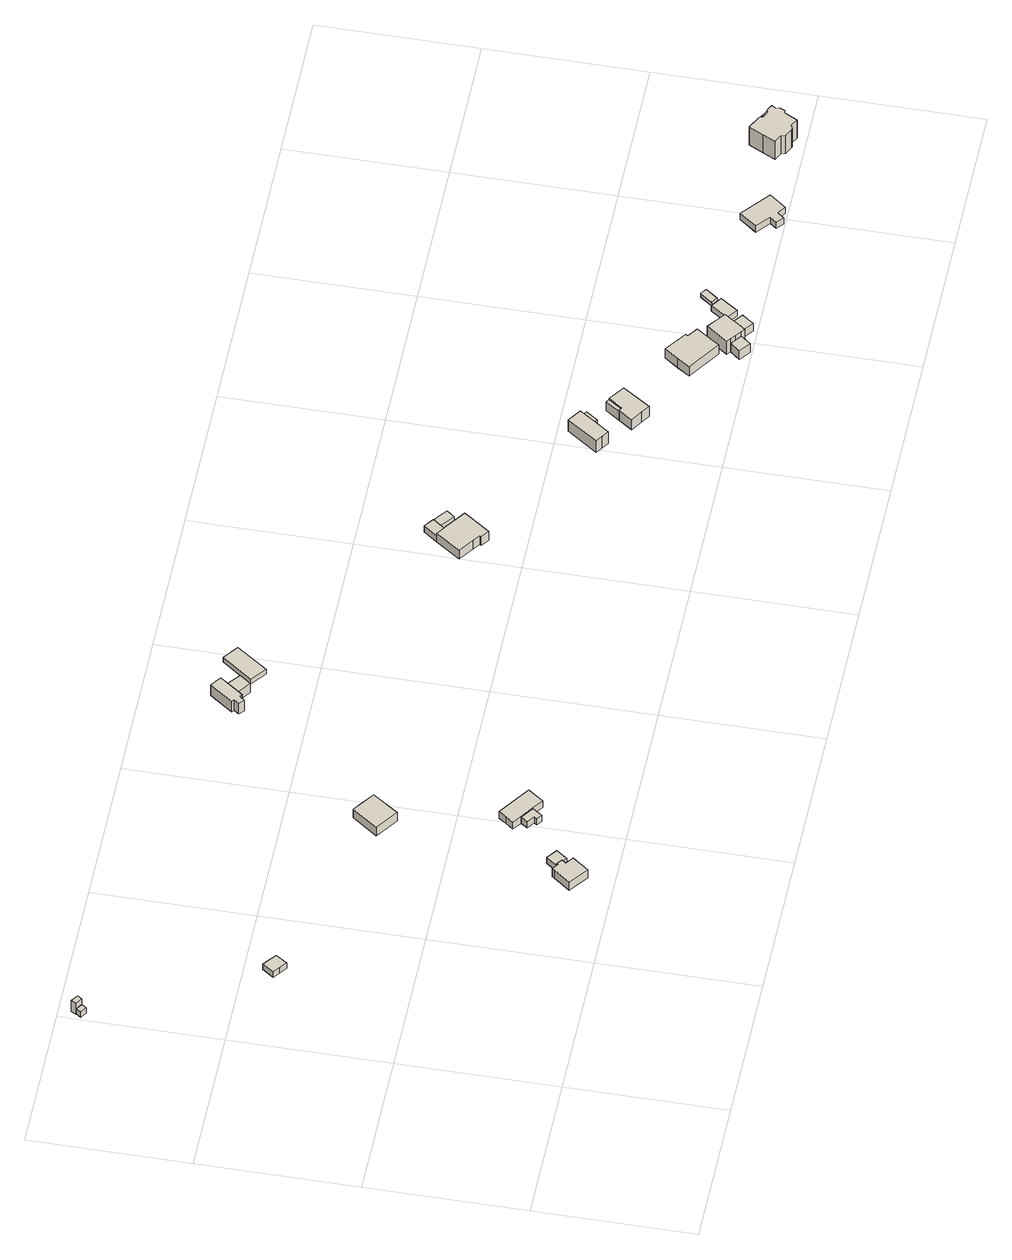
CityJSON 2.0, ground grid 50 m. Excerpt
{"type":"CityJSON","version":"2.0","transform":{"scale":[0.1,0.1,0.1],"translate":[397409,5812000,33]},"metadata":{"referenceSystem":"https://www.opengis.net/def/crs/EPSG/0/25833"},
"CityObjects":{
"building1":{"type":"Building","attributes":{"Gemeindeschluessel":"11000009","BezugspunktDach":"2200","function":"31001_2000","measuredHeight":2.21,"storeysAboveGround":1},"address":[{"country":"Germany","locality":"Berlin","thoroughfareNumber":"150 (18)","thoroughfareName":"Königsheideweg"}],"geometry":[{"type":"Solid","lod":"1","boundaries":[[[[0,1,2,3]],[[4,5,6,7]],[[4,7,3,2]],[[5,4,2,1]],[[6,5,1,0]],[[7,6,0,3]]]]}]},
"building2":{"type":"Building","attributes":{"Gemeindeschluessel":"11000009","BezugspunktDach":"2200","function":"51009_1610","measuredHeight":4.64,"storeysAboveGround":0},"address":[{"country":"Germany","locality":"Berlin"}],"geometry":[{"type":"Solid","lod":"1","boundaries":[[[[8,9,10,11]],[[12,13,14,15]],[[12,15,11,10]],[[13,12,10,9]],[[14,13,9,8]],[[15,14,8,11]]]]}]},
"building3":{"type":"Building","attributes":{"Gemeindeschluessel":"11000009","BezugspunktDach":"2200","function":"31001_1010","measuredHeight":3.25,"storeysAboveGround":1},"address":[{"country":"Germany","locality":"Berlin","thoroughfareNumber":"150 (10)","thoroughfareName":"Königsheideweg"}],"geometry":[{"type":"Solid","lod":"1","boundaries":[[[[16,17,18,19,20,21]],[[22,23,24,25,26,27]],[[22,27,21,20]],[[23,22,20,19]],[[24,23,19,18]],[[25,24,18,17]],[[26,25,17,16]],[[27,26,16,21]]]]}]},
"building4":{"type":"Building","attributes":{"Gemeindeschluessel":"11000009","function":"31001_1010"},"address":[{"country":"Germany","locality":"Berlin","thoroughfareNumber":"162 (20)","thoroughfareName":"Königsheideweg"}],"children":["building4-1","building4-2"]},
"building4-1":{"type":"BuildingPart","attributes":{"BezugspunktDach":"2200","measuredHeight":4.13,"storeysAboveGround":1},"parents":["building4"],"geometry":[{"type":"MultiSurface","lod":"1","boundaries":[[[28,29,30,31,32,33,34,35,36]],[[37,38,39,40,41,42,43,44,45]],[[37,45,36,35]],[[38,37,35,34]],[[39,38,34,33]],[[40,39,33,32]],[[41,46,47,32,31]],[[42,41,31,30]],[[43,42,30,29]],[[44,43,29,28]],[[45,44,28,36]],[[47,46,41,40]]]}]},
"building4-2":{"type":"BuildingPart","attributes":{"BezugspunktDach":"2200","measuredHeight":2.47,"storeysAboveGround":1},"parents":["building4"],"geometry":[{"type":"Solid","lod":"1","boundaries":[[[[46,48,49,50,47]],[[51,52,53,41,40]],[[51,40,47,50]],[[52,51,50,49]],[[53,52,49,48]],[[41,53,48,46]],[[40,41,46,47]]]]}]},
"building5":{"type":"Building","attributes":{"Gemeindeschluessel":"11000009","function":"31001_1010"},"address":[{"country":"Germany","locality":"Berlin","thoroughfareNumber":"162 (19)","thoroughfareName":"Königsheideweg"}],"children":["building5-1","building5-2"]},
"building5-1":{"type":"BuildingPart","attributes":{"BezugspunktDach":"2200","measuredHeight":3.16,"storeysAboveGround":1},"parents":["building5"],"geometry":[{"type":"MultiSurface","lod":"1","boundaries":[[[54,55,56,57,58,59,60,61,62]],[[63,64,65,66,67,68,69,70,71]],[[63,71,62,61]],[[64,63,61,60]],[[65,64,60,59]],[[66,65,59,58]],[[67,66,58,57]],[[68,67,57,56]],[[72,73,56,55]],[[70,69,55,54]],[[71,70,54,62]],[[69,68,73,72]]]}]},
"building5-2":{"type":"BuildingPart","attributes":{"BezugspunktDach":"2200","measuredHeight":2.59,"storeysAboveGround":1},"parents":["building5"],"geometry":[{"type":"Solid","lod":"1","boundaries":[[[[74,75,76,73,72,77,78]],[[70,69,68,79,80,81,82]],[[70,82,78,77]],[[69,70,77,72]],[[79,68,73,76]],[[80,79,76,75]],[[81,80,75,74]],[[82,81,74,78]],[[68,69,72,73]]]]}]},
"building6":{"type":"Building","attributes":{"Gemeindeschluessel":"11000009","BezugspunktDach":"2200","function":"31001_1010","measuredHeight":4.26,"storeysAboveGround":1},"address":[{"country":"Germany","locality":"Berlin","thoroughfareNumber":"162 (16)","thoroughfareName":"Königsheideweg"}],"geometry":[{"type":"Solid","lod":"1","boundaries":[[[[83,84,85,86,87]],[[88,89,90,91,92]],[[88,92,87,86]],[[89,88,86,85]],[[90,89,85,84]],[[91,90,84,83]],[[92,91,83,87]]]]}]},
"building7":{"type":"Building","attributes":{"Gemeindeschluessel":"11000009","BezugspunktDach":"2200","function":"31001_1010","measuredHeight":4.51,"storeysAboveGround":1},"address":[{"country":"Germany","locality":"Berlin","thoroughfareNumber":"162 (1)","thoroughfareName":"Königsheideweg"}],"geometry":[{"type":"Solid","lod":"1","boundaries":[[[[93,94,95,96,97,98,99,100,101,102]],[[103,104,105,106,107,108,109,110,111,112]],[[103,112,102,101]],[[104,103,101,100]],[[105,104,100,99]],[[106,105,99,98]],[[107,106,98,97]],[[108,107,97,96]],[[109,108,96,95]],[[110,109,95,94]],[[111,110,94,93]],[[112,111,93,102]]]]}]},
"building8":{"type":"Building","attributes":{"Gemeindeschluessel":"11000009","BezugspunktDach":"2200","function":"31001_1010","measuredHeight":4.44,"storeysAboveGround":1},"address":[{"country":"Germany","locality":"Berlin","thoroughfareNumber":"162 (2)","thoroughfareName":"Königsheideweg"}],"geometry":[{"type":"Solid","lod":"1","boundaries":[[[[113,114,115,116,117,118,119,120]],[[121,122,123,124,125,126,127,128]],[[121,128,120,119]],[[122,121,119,118]],[[123,122,118,117]],[[124,123,117,116]],[[125,124,116,115]],[[126,125,115,114]],[[127,126,114,113]],[[128,127,113,120]]]]}]},
"building9":{"type":"Building","attributes":{"Gemeindeschluessel":"11000009","BezugspunktDach":"2200","function":"31001_1010","measuredHeight":1.96,"storeysAboveGround":1},"address":[{"country":"Germany","locality":"Berlin","thoroughfareNumber":"162 (3)","thoroughfareName":"Königsheideweg"}],"geometry":[{"type":"Solid","lod":"1","boundaries":[[[[129,130,131,132]],[[133,134,135,136]],[[133,136,132,131]],[[134,133,131,130]],[[135,134,130,129]],[[136,135,129,132]]]]}]},
"building10":{"type":"Building","attributes":{"Gemeindeschluessel":"11000009","function":"31001_1010"},"address":[{"country":"Germany","locality":"Berlin","thoroughfareNumber":"162 (4)","thoroughfareName":"Königsheideweg"}],"children":["building10-1","building10-2"]},
"building10-1":{"type":"BuildingPart","attributes":{"BezugspunktDach":"2200","measuredHeight":4.64,"storeysAboveGround":1},"parents":["building10"],"geometry":[{"type":"MultiSurface","lod":"1","boundaries":[[[137,138,139,140,141,142,143,144,145,146]],[[147,148,149,150,151,152,153,154,155,156]],[[147,156,146,145]],[[157,158,147,145,144]],[[149,148,144,143]],[[150,149,143,142]],[[151,150,142,141]],[[152,151,141,140]],[[153,152,140,139]],[[154,153,139,138]],[[155,154,138,137]],[[156,155,137,146]],[[148,147,158,157]]]}]},
"building10-2":{"type":"BuildingPart","attributes":{"BezugspunktDach":"2200","measuredHeight":2.61,"storeysAboveGround":1},"parents":["building10"],"geometry":[{"type":"Solid","lod":"1","boundaries":[[[[157,159,160,161,162,158]],[[163,164,165,149,148,147]],[[163,147,158,162]],[[164,163,162,161]],[[165,164,161,160]],[[149,165,160,159]],[[148,149,159,157]],[[147,148,157,158]]]]}]},
"building11":{"type":"Building","attributes":{"Gemeindeschluessel":"11000009","BezugspunktDach":"2200","function":"31001_2723","measuredHeight":2.26,"storeysAboveGround":1},"address":[{"country":"Germany","locality":"Berlin","thoroughfareNumber":"162 (5)","thoroughfareName":"Königsheideweg"}],"geometry":[{"type":"Solid","lod":"1","boundaries":[[[[166,167,168,169,170]],[[171,172,173,174,175]],[[171,175,170,169]],[[172,171,169,168]],[[173,172,168,167]],[[174,173,167,166]],[[175,174,166,170]]]]}]},
"building12":{"type":"Building","attributes":{"Gemeindeschluessel":"11000009","function":"31001_1010"},"address":[{"country":"Germany","locality":"Berlin","thoroughfareNumber":"162 (7)","thoroughfareName":"Königsheideweg"}],"children":["building12-1","building12-2"]},
"building12-1":{"type":"BuildingPart","attributes":{"BezugspunktDach":"2200","measuredHeight":5.15,"storeysAboveGround":2},"parents":["building12"],"geometry":[{"type":"MultiSurface","lod":"1","boundaries":[[[176,177,178,179,180,181,182]],[[183,184,185,186,187,188,189]],[[183,189,182,181]],[[184,183,181,180]],[[185,184,180,179]],[[190,191,192,185,186,185,179,178]],[[187,186,178,177]],[[188,187,177,176]],[[189,188,176,182]],[[186,185,192,191,190]]]}]},
"building12-2":{"type":"BuildingPart","attributes":{"BezugspunktDach":"2200","measuredHeight":2.72,"storeysAboveGround":2},"parents":["building12"],"geometry":[{"type":"Solid","lod":"1","boundaries":[[[[193,194,192,191]],[[185,195,196,186]],[[195,185,192,194]],[[196,195,194,193]],[[186,196,193,191]],[[185,186,191,192]]]]}]},
"building13":{"type":"Building","attributes":{"Gemeindeschluessel":"11000009","BezugspunktDach":"2200","function":"31001_1010","measuredHeight":5.82,"storeysAboveGround":1},"address":[{"country":"Germany","locality":"Berlin","thoroughfareNumber":"162 (8)","thoroughfareName":"Königsheideweg"}],"geometry":[{"type":"Solid","lod":"1","boundaries":[[[[197,198,199,200,201,202,203,204]],[[205,206,207,208,209,210,211,212]],[[205,212,204,203]],[[206,205,203,202]],[[207,206,202,201]],[[208,207,201,200]],[[209,208,200,199]],[[210,209,199,198]],[[211,210,198,197]],[[212,211,197,204]]]]}]},
"building14":{"type":"Building","attributes":{"Gemeindeschluessel":"11000009","BezugspunktDach":"2200","function":"51009_1610","measuredHeight":3.75,"storeysAboveGround":0},"address":[{"country":"Germany","locality":"Berlin"}],"geometry":[{"type":"Solid","lod":"1","boundaries":[[[[213,214,215,216]],[[217,207,206,205]],[[217,205,216,215]],[[207,217,215,214]],[[206,207,214,213]],[[205,206,213,216]]]]}]},
"building15":{"type":"Building","attributes":{"Gemeindeschluessel":"11000009","BezugspunktDach":"2200","function":"31001_1010","measuredHeight":5.09,"storeysAboveGround":1},"address":[{"country":"Germany","locality":"Berlin","thoroughfareNumber":"162 (10)","thoroughfareName":"Königsheideweg"}],"geometry":[{"type":"Solid","lod":"1","boundaries":[[[[218,219,220,221,222,223,224,225,226,227]],[[228,229,230,231,232,233,234,235,236,237]],[[228,237,227,226]],[[229,228,226,225]],[[230,229,225,224]],[[231,230,224,223]],[[232,231,223,222]],[[233,232,222,221]],[[234,233,221,220]],[[235,234,220,219]],[[236,235,219,218]],[[237,236,218,227]]]]}]},
"building16":{"type":"Building","attributes":{"Gemeindeschluessel":"11000009","function":"31001_1010"},"address":[{"country":"Germany","locality":"Berlin","thoroughfareNumber":"162 (12)","thoroughfareName":"Königsheideweg"}],"children":["building16-1","building16-2","building16-3"]},
"building16-1":{"type":"BuildingPart","attributes":{"BezugspunktDach":"2200","measuredHeight":7.45,"storeysAboveGround":2},"parents":["building16"],"geometry":[{"type":"MultiSurface","lod":"1","boundaries":[[[238,239,240,241,242,243,244,245,246,247,248]],[[249,250,251,252,253,254,255,256,257,258,259]],[[249,259,248,247]],[[250,249,247,246]],[[251,250,246,245]],[[252,251,245,244]],[[260,261,262,263,253,252,244,243]],[[254,253,243,242]],[[255,254,242,241]],[[264,265,255,241,240]],[[266,267,264,256,240,239]],[[258,257,239,238]],[[259,258,238,248]],[[263,262,261,260]],[[256,255,265,264]],[[257,256,264,267,266]]]}]},
"building16-2":{"type":"BuildingPart","attributes":{"BezugspunktDach":"2200","measuredHeight":3.82,"storeysAboveGround":2},"parents":["building16"],"geometry":[{"type":"MultiSurface","lod":"1","boundaries":[[[268,265,267,269]],[[257,255,270,271]],[[257,271,269,267]],[[270,255,265,268]],[[271,270,268,269]],[[255,256,264,265]],[[257,267,264,256]]]}]},
"building16-3":{"type":"BuildingPart","attributes":{"BezugspunktDach":"2200","measuredHeight":3.65,"storeysAboveGround":2},"parents":["building16"],"geometry":[{"type":"Solid","lod":"1","boundaries":[[[[272,273,274,261,260]],[[262,275,276,277,263]],[[275,262,261,274]],[[276,275,274,273]],[[277,276,273,272]],[[263,277,272,260]],[[262,263,260,261]]]]}]},
"building17":{"type":"Building","attributes":{"Gemeindeschluessel":"11000009","BezugspunktDach":"2200","function":"31001_2000","measuredHeight":2.3,"storeysAboveGround":1},"address":[{"country":"Germany","locality":"Berlin","thoroughfareNumber":"162 (14)","thoroughfareName":"Königsheideweg"}],"geometry":[{"type":"Solid","lod":"1","boundaries":[[[[278,279,280,281]],[[282,283,284,285]],[[282,285,281,280]],[[283,282,280,279]],[[284,283,279,278]],[[285,284,278,281]]]]}]},
"building18":{"type":"Building","attributes":{"Gemeindeschluessel":"11000009","BezugspunktDach":"2200","function":"31001_2000","measuredHeight":1.77,"storeysAboveGround":1},"address":[{"country":"Germany","locality":"Berlin","thoroughfareNumber":"162 (15)","thoroughfareName":"Königsheideweg"}],"geometry":[{"type":"Solid","lod":"1","boundaries":[[[[286,287,288,289,290]],[[291,292,293,294,295]],[[291,295,290,289]],[[292,291,289,288]],[[293,292,288,287]],[[294,293,287,286]],[[295,294,286,290]]]]}]},
"building19":{"type":"Building","attributes":{"Gemeindeschluessel":"11000009","BezugspunktDach":"2200","function":"31001_1010","measuredHeight":3.37,"storeysAboveGround":1},"address":[{"country":"Germany","locality":"Berlin","thoroughfareNumber":"162 (28)","thoroughfareName":"Königsheideweg"}],"geometry":[{"type":"Solid","lod":"1","boundaries":[[[[296,297,298,299,300,301,302,303]],[[304,305,306,307,308,309,310,311]],[[304,311,303,302]],[[305,304,302,301]],[[306,305,301,300]],[[307,306,300,299]],[[308,307,299,298]],[[309,308,298,297]],[[310,309,297,296]],[[311,310,296,303]]]]}]},
"building20":{"type":"Building","attributes":{"Gemeindeschluessel":"11000009","BezugspunktDach":"2200","function":"31001_1010","measuredHeight":9.2,"storeysAboveGround":2},"address":[{"country":"Germany","locality":"Berlin","thoroughfareNumber":"190","thoroughfareName":"Königsheideweg"}],"geometry":[{"type":"Solid","lod":"1","boundaries":[[[[312,313,314,315,316,317,318,319,320,321,322,323,324,325,326,327,328,329,330]],[[331,332,333,334,335,336,337,338,339,340,341,342,343,344,345,346,347,348,349]],[[331,349,330,329]],[[332,331,329,328]],[[333,332,328,327]],[[334,333,327,326]],[[335,334,326,325]],[[336,335,325,324]],[[337,336,324,323]],[[338,337,323,322]],[[339,338,322,321]],[[340,339,321,320]],[[341,340,320,319]],[[342,341,319,318]],[[343,342,318,317]],[[344,343,317,316]],[[345,344,316,315]],[[346,345,315,314]],[[347,346,314,313]],[[348,347,313,312]],[[349,348,312,330]]]]}]},
"building21":{"type":"Building","attributes":{"Gemeindeschluessel":"11000009","BezugspunktDach":"2200","function":"51009_1610","measuredHeight":7.03,"storeysAboveGround":0},"address":[{"country":"Germany","locality":"Berlin"}],"geometry":[{"type":"Solid","lod":"1","boundaries":[[[[350,351,352,353]],[[354,355,356,357]],[[354,357,353,352]],[[355,354,352,351]],[[356,355,351,350]],[[357,356,350,353]]]]}]}
},
"vertices":[
[30,1418,32],[40,1433,32],[20,1446,32],[10,1431,32],[20,1446,10],[40,1433,10],[30,1418,10],[10,1431,10],
[40,1433,56],[50,1448,56],[28,1463,56],[20,1446,56],[28,1463,9],[50,1448,9],[40,1433,9],[20,1446,9],
[289,893,35],[311,877,35],[335,912,35],[315,928,35],[294,944,35],[268,909,35],[294,944,12],[315,928,12],[335,912,12],[311,877,12],[289,893,12],[268,909,12],
[829,82,45],[867,133,45],[843,150,45],[853,163,45],[837,175,45],[834,171,45],[814,185,45],[808,176,45],[770,126,45],[808,176,11],[814,185,11],[834,171,11],[837,175,11],[853,163,11],[843,150,11],[867,133,11],[829,82,11],[770,126,11],[853,163,36],[837,175,36],
[869,152,36],[895,186,36],[863,210,36],[863,210,11],[895,186,11],[869,152,11],
[1004,313,41],[1005,313,41],[1044,286,41],[1077,263,41],[1094,287,41],[1111,311,41],[1011,380,41],[994,356,41],[977,333,41],[994,356,12],[1011,380,12],[1111,311,12],[1094,287,12],[1077,263,12],[1044,286,12],[1005,313,12],[1004,313,12],[977,333,12],[1005,313,38],[1044,286,38],
[1012,275,38],[1006,267,38],[1022,255,38],[1004,313,38],[989,292,38],[1022,255,12],[1006,267,12],[1012,275,12],[989,292,12],
[944,669,49],[1001,750,49],[967,774,49],[933,798,49],[875,719,49],[933,798,13],[967,774,13],[1001,750,13],[944,669,13],[875,719,13],
[1291,1189,57],[1304,1206,57],[1312,1200,57],[1323,1215,57],[1350,1252,57],[1366,1273,57],[1333,1297,57],[1279,1224,57],[1287,1219,57],[1275,1202,57],[1287,1219,12],[1279,1224,12],[1333,1297,12],[1366,1273,12],[1350,1252,12],[1323,1215,12],[1312,1200,12],[1304,1206,12],[1291,1189,12],[1275,1202,12],
[1364,1185,52],[1373,1198,52],[1377,1203,52],[1390,1220,52],[1350,1252,52],[1341,1239,52],[1337,1233,52],[1323,1215,52],[1337,1233,13],[1341,1239,13],[1350,1252,13],[1390,1220,13],[1377,1203,13],[1373,1198,13],[1364,1185,13],[1323,1215,13],
[1445,1153,32],[1516,1251,32],[1469,1286,32],[1398,1191,32],[1469,1286,13],[1516,1251,13],[1445,1153,13],[1398,1191,13],
[2046,654,48],[2068,638,48],[2064,633,48],[2089,615,48],[2148,698,48],[2102,731,48],[2085,743,48],[2084,743,48],[2054,764,48],[2000,687,48],[2054,764,11],[2084,743,11],[2085,743,11],[2102,731,11],[2148,698,11],[2089,615,11],[2064,633,11],[2068,638,11],[2046,654,11],[2000,687,11],[2084,743,37],[2054,764,37],
[2085,743,37],[2098,761,37],[2116,785,37],[2086,807,37],[2086,807,11],[2116,785,11],[2098,761,11],
[2141,728,34],[2160,753,34],[2136,772,34],[2116,785,34],[2098,761,34],[2116,785,12],[2136,772,12],[2160,753,12],[2141,728,12],[2098,761,12],
[2510,359,60],[2531,345,60],[2572,402,60],[2598,441,60],[2577,455,60],[2557,469,60],[2489,373,60],[2557,469,11],[2577,455,11],[2598,441,11],[2572,402,11],[2531,345,11],[2510,359,11],[2489,373,11],[2572,402,29],[2572,402,38],[2598,441,38],
[2592,389,38],[2618,426,38],[2618,426,11],[2592,389,11],
[2633,265,54],[2658,248,54],[2717,335,54],[2692,352,54],[2668,369,54],[2638,325,54],[2627,331,54],[2597,288,54],[2627,331,11],[2638,325,11],[2668,369,11],[2692,352,11],[2717,335,11],[2658,248,11],[2633,265,11],[2597,288,11],
[2638,325,49],[2668,369,49],[2658,376,49],[2627,331,49],[2658,376,11],
[2940,95,50],[2959,124,50],[2963,129,50],[2965,132,50],[2990,168,50],[2958,191,50],[2963,198,50],[2895,246,50],[2864,202,50],[2838,164,50],[2864,202,11],[2895,246,11],[2963,198,11],[2958,191,11],[2990,168,11],[2965,132,11],[2963,129,11],[2959,124,11],[2940,95,11],[2838,164,11],
[2956,64,65],[2956,63,65],[2972,51,65],[2989,38,65],[3000,29,65],[3010,41,65],[3036,79,65],[3049,97,65],[3021,118,65],[2993,139,65],[2944,72,65],[2993,139,9],[3021,118,9],[3049,97,9],[3036,79,9],[3010,41,9],[3000,29,9],[2989,38,9],[2972,51,9],[2956,63,9],[2956,64,9],[2944,72,9],[3010,41,43],[3036,79,43],[3036,79,11],[3010,41,11],[2972,51,47],[2989,38,47],[2956,63,21],[2956,63,47],
[2964,6,47],[2931,32,47],[2964,6,9],[2931,32,9],
[3049,13,43],[3062,32,43],[3075,50,43],[3075,50,11],[3062,32,11],[3049,13,11],
[3098,70,34],[3136,125,34],[3103,148,34],[3065,93,34],[3103,148,11],[3136,125,11],[3098,70,11],[3065,93,11],
[3140,138,29],[3168,176,29],[3150,189,29],[3150,188,29],[3121,151,29],[3150,188,12],[3150,189,12],[3168,176,12],[3140,138,12],[3121,151,12],
[3477,45,36],[3460,23,36],[3483,6,36],[3499,27,36],[3524,9,36],[3565,61,36],[3476,134,36],[3435,79,36],[3476,134,10],[3565,61,10],[3524,9,10],[3499,27,10],[3483,6,10],[3460,23,10],[3477,45,10],[3435,79,10],
[3754,66,87],[3759,52,87],[3784,39,87],[3787,38,87],[3800,43,87],[3824,31,87],[3844,69,87],[3844,71,87],[3855,74,87],[3862,89,87],[3859,99,87],[3867,115,87],[3848,124,87],[3837,121,87],[3818,131,87],[3815,141,87],[3772,163,87],[3748,117,87],[3729,78,87],[3748,117,10],[3772,163,10],[3815,141,10],[3818,131,10],[3837,121,10],[3848,124,10],[3867,115,10],[3859,99,10],[3862,89,10],[3855,74,10],[3844,71,10],[3844,69,10],[3824,31,10],[3800,43,10],[3787,38,10],[3784,39,10],[3759,52,10],[3754,66,10],[3729,78,10],
[3818,131,82],[3837,121,82],[3848,124,82],[3815,141,82],[3848,124,11],[3837,121,11],[3818,131,11],[3815,141,11]
]}
